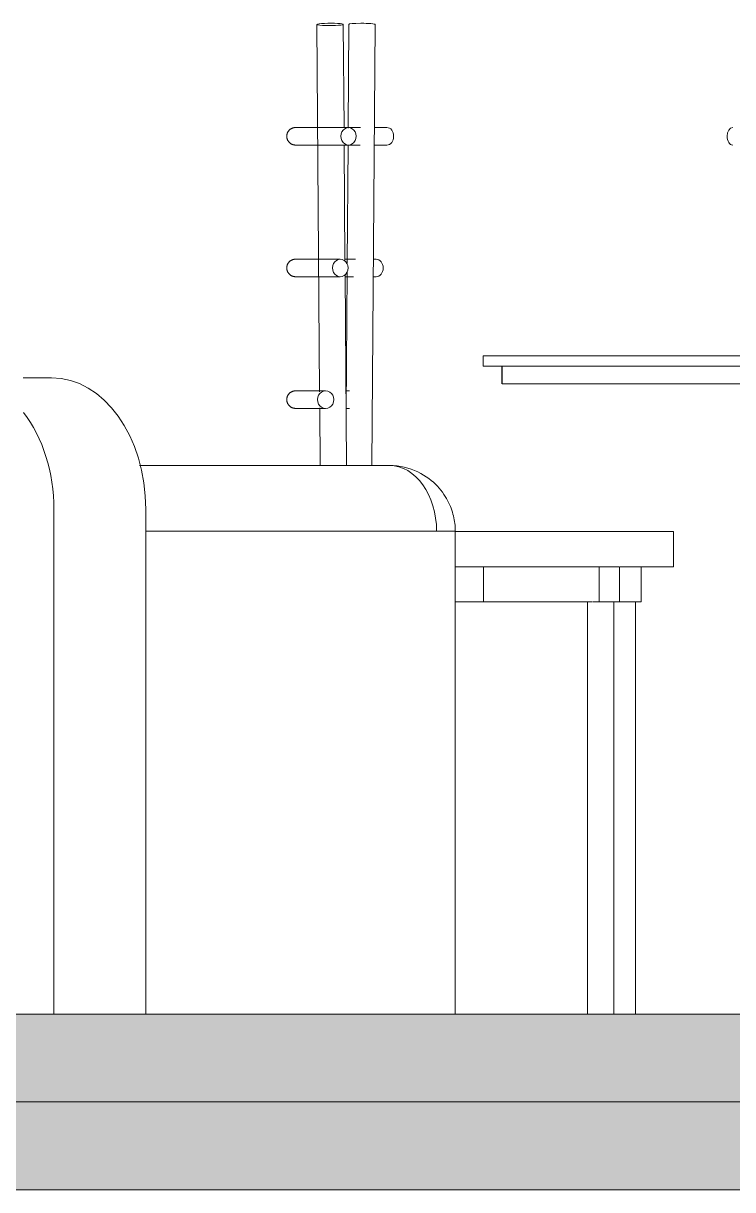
# Model space of a CAD drawing. Header units: millimetres. Extents: x -50556 to 48757, y -10837 to 15500.
# Drawn here: x -5778 to -4970, y -200 to 1129 of the extents above; entities that cross this region are included whole.
import ezdxf

# ---------------------------------------------------------------- set-up
doc = ezdxf.new("R2010")
doc.units = ezdxf.units.MM
for name, color, linetype, lineweight in [('A-FLOR-FNSH', 192, 'Continuous', 35), ('A-FLOR-MCUT', 51, 'Continuous', 9), ('A-FLOR-PATT', 8, 'Continuous', 35), ('A-GENM', 13, 'Continuous', 9), ('I-FURN-PNLS', 30, 'Continuous', 9)]:
    doc.layers.add(name, color=color, linetype=linetype, lineweight=lineweight)

# ---------------------------------------------------------------- blocks, each defined once
blk = doc.blocks.new('Table Dining 4 Seater-Circular - 1200 mm dia-V8-Section 3')
at = {"layer": 'I-FURN-PNLS'}
for p, q in [((-5443.7, 1127.2), (-5440.6, 708.7)), ((-5412.8, 1009.8), (-5413.7, 1127.5)), ((-5407.2, 1127.5), (-5408.1, 1009.3)), ((-5381, 625), (-5377.2, 1127.2)), ((-5411.7, 857.6), (-5412.7, 990.2)), ((-5408.2, 990.3), (-5409.3, 854.9)), ((-5379.3, 860), (-5376.1, 860)), ((-5410, 625), (-5411.6, 842.6)), ((-5409.3, 845.4), (-5410.5, 688.5)), ((-5376.1, 840), (-5379.4, 840)), ((-5254.4, 750), (-5254.4, 738)), ((-5254.4, 750), (-4914.6, 750)), ((-4913.5, 738), (-5254.4, 738)), ((-5232.8, 738), (-5232.8, 718)), ((-5232.6, 718), (-5232.6, 738)), ((-4911.1, 718), (-5232.6, 718)), ((-5232.6, 718), (-5232.6, 718)), ((-5440.5, 690.6), (-5440, 625)), ((-5286.2, 549.7), (-5270.6, 549.7)), ((-5270.6, 549.7), (-5037.3, 549.7)), ((-5037.2, 509.7), (-5037.2, 549.7)), ((-5270.6, 509.7), (-5286.2, 509.7)), ((-5125.6, 509.7), (-5270.6, 509.7)), ((-5254, 509.7), (-5254, 469.7)), ((-5125.7, 509.7), (-5122, 509.7)), ((-5122, 509.7), (-5099, 509.7)), ((-5122, 509.7), (-5122, 469.7)), ((-5099, 509.7), (-5099, 469.7)), ((-5037.3, 509.7), (-5098.1, 509.7)), ((-5074.2, 509.7), (-5074.2, 469.7)), ((-5254, 469.7), (-5286, 469.7)), ((-5131.9, 469.7), (-5254, 469.7)), ((-5135.4, 469.7), (-5135.4, 0)), ((-5134, 469.7), (-5130.4, 469.7)), ((-5122, 469.7), (-5129.5, 469.7)), ((-5110.7, 469.7), (-5122, 469.7)), ((-5099, 469.7), (-5110.7, 469.7)), ((-5105.4, 0), (-5105.4, 469.7)), ((-5074.2, 469.7), (-5099, 469.7)), ((-5080.6, 0), (-5080.6, 469.7))]:
    blk.add_line(p, q, dxfattribs=at)
at = {"layer": 'I-FURN-PNLS', "flags": 128}
for points in [[(-5478, 1000), (-5478, 1000.4), (-5478, 1000.8), (-5477.9, 1001.2), (-5477.9, 1001.6), (-5477.8, 1002), (-5477.7, 1002.4), (-5477.6, 1002.8), (-5477.5, 1003.1), (-5477.4, 1003.5), (-5477.2, 1003.9), (-5477, 1004.3), (-5476.9, 1004.6), (-5476.7, 1005), (-5476.5, 1005.3), (-5476.2, 1005.6), (-5476, 1006), (-5475.8, 1006.3), (-5475.5, 1006.6), (-5475.2, 1006.9), (-5475, 1007.2), (-5474.7, 1007.4), (-5474.4, 1007.7), (-5474.1, 1008), (-5473.7, 1008.2), (-5473.4, 1008.4), (-5473.1, 1008.6), (-5472.7, 1008.8), (-5472.4, 1009), (-5472, 1009.2), (-5471.6, 1009.3), (-5471.2, 1009.5), (-5470.9, 1009.6), (-5470.5, 1009.7), (-5470.1, 1009.8), (-5469.7, 1009.9), (-5469.3, 1009.9), (-5468.9, 1010), (-5468.5, 1010), (-5468.1, 1010), (-5468, 1010)], [(-5407.7, 1010), (-5416.4, 1010), (-5424.4, 1010), (-5431.8, 1010), (-5438.5, 1010), (-5444.6, 1010), (-5449.9, 1010), (-5454.6, 1010), (-5458.6, 1010), (-5461.9, 1010), (-5464.5, 1010), (-5466.4, 1010), (-5467.5, 1010), (-5468, 1010), (-5468, 1010)], [(-5468, 1010), (-5467.6, 1010), (-5466.6, 1010), (-5464.8, 1010), (-5462.3, 1010), (-5459.1, 1010), (-5455.2, 1010), (-5450.6, 1010), (-5445.3, 1010), (-5442.4, 1010)], [(-5412.9, 1010), (-5408.9, 1010), (-5399.7, 1010), (-5394, 1010)], [(-5378.1, 1010), (-5368.6, 1010), (-5363.9, 1010)], [(-5468, 990), (-5468.4, 990), (-5468.8, 990), (-5469.2, 990.1), (-5469.6, 990.1), (-5470, 990.2), (-5470.4, 990.3), (-5470.8, 990.4), (-5471.1, 990.5), (-5471.5, 990.6), (-5471.9, 990.8), (-5472.3, 991), (-5472.6, 991.1), (-5473, 991.3), (-5473.3, 991.5), (-5473.6, 991.7), (-5474, 992), (-5474.3, 992.2), (-5474.6, 992.5), (-5474.9, 992.8), (-5475.2, 993), (-5475.4, 993.3), (-5475.7, 993.6), (-5476, 993.9), (-5476.2, 994.3), (-5476.4, 994.6), (-5476.6, 994.9), (-5476.8, 995.3), (-5477, 995.6), (-5477.2, 996), (-5477.3, 996.4), (-5477.5, 996.8), (-5477.6, 997.1), (-5477.7, 997.5), (-5477.8, 997.9), (-5477.8, 998.3), (-5477.9, 998.7), (-5478, 999.1), (-5478, 999.5), (-5478, 999.9), (-5478, 1000)], [(-5442.9, 990), (-5448.5, 990), (-5453.4, 990), (-5457.6, 990), (-5461.1, 990), (-5463.8, 990), (-5465.9, 990), (-5467.3, 990), (-5467.9, 990), (-5468, 990)], [(-5468, 990), (-5467.6, 990), (-5466.6, 990), (-5464.8, 990), (-5462.3, 990), (-5459.1, 990), (-5455.2, 990), (-5450.6, 990), (-5445.3, 990), (-5439.3, 990), (-5432.7, 990), (-5425.4, 990), (-5417.5, 990), (-5408.9, 990), (-5407.7, 990)], [(-5394.5, 990), (-5395.7, 990), (-5405.2, 990), (-5412.8, 990)], [(-5363.9, 990), (-5375.1, 990), (-5378.3, 990)], [(-5478, 850), (-5478, 850.4), (-5478, 850.8), (-5477.9, 851.2), (-5477.9, 851.6), (-5477.8, 852), (-5477.7, 852.4), (-5477.6, 852.8), (-5477.5, 853.1), (-5477.4, 853.5), (-5477.2, 853.9), (-5477, 854.3), (-5476.9, 854.6), (-5476.7, 855), (-5476.5, 855.3), (-5476.2, 855.6), (-5476, 856), (-5475.8, 856.3), (-5475.5, 856.6), (-5475.2, 856.9), (-5475, 857.2), (-5474.7, 857.4), (-5474.4, 857.7), (-5474.1, 858), (-5473.7, 858.2), (-5473.4, 858.4), (-5473.1, 858.6), (-5472.7, 858.8), (-5472.4, 859), (-5472, 859.2), (-5471.6, 859.3), (-5471.2, 859.5), (-5470.9, 859.6), (-5470.5, 859.7), (-5470.1, 859.8), (-5469.7, 859.9), (-5469.3, 859.9), (-5468.9, 860), (-5468.5, 860), (-5468.1, 860), (-5468, 860)], [(-5417.1, 860), (-5425.1, 860), (-5432.4, 860), (-5439.1, 860), (-5445.1, 860), (-5450.4, 860), (-5455, 860), (-5458.9, 860), (-5462.2, 860), (-5464.7, 860), (-5466.5, 860), (-5467.6, 860), (-5468, 860)], [(-5468, 860), (-5467.6, 860), (-5466.6, 860), (-5464.8, 860), (-5462.3, 860), (-5459.1, 860), (-5455.2, 860), (-5450.6, 860), (-5445.3, 860), (-5441.5, 860)], [(-5411.8, 860), (-5408.9, 860), (-5399.7, 860)], [(-5468, 840), (-5468.4, 840), (-5468.8, 840), (-5469.2, 840.1), (-5469.6, 840.1), (-5470, 840.2), (-5470.4, 840.3), (-5470.8, 840.4), (-5471.1, 840.5), (-5471.5, 840.6), (-5471.9, 840.8), (-5472.3, 841), (-5472.6, 841.1), (-5473, 841.3), (-5473.3, 841.5), (-5473.6, 841.7), (-5474, 842), (-5474.3, 842.2), (-5474.6, 842.5), (-5474.9, 842.8), (-5475.2, 843), (-5475.4, 843.3), (-5475.7, 843.6), (-5476, 843.9), (-5476.2, 844.3), (-5476.4, 844.6), (-5476.6, 844.9), (-5476.8, 845.3), (-5477, 845.6), (-5477.2, 846), (-5477.3, 846.4), (-5477.5, 846.8), (-5477.6, 847.1), (-5477.7, 847.5), (-5477.8, 847.9), (-5477.8, 848.3), (-5477.9, 848.7), (-5478, 849.1), (-5478, 849.5), (-5478, 849.9), (-5478, 850)], [(-5441.3, 840), (-5443.5, 840), (-5449, 840), (-5453.8, 840), (-5457.9, 840), (-5461.3, 840), (-5464.1, 840), (-5466.1, 840), (-5467.4, 840), (-5468, 840), (-5468, 840)], [(-5468, 840), (-5467.6, 840), (-5466.6, 840), (-5464.8, 840), (-5462.3, 840), (-5459.1, 840), (-5455.2, 840), (-5450.6, 840), (-5445.3, 840), (-5439.3, 840), (-5432.7, 840), (-5425.4, 840), (-5417.5, 840), (-5417.1, 840)], [(-5402, 840), (-5406, 840), (-5411.6, 840)], [(-5478, 700), (-5478, 700.4), (-5478, 700.8), (-5477.9, 701.2), (-5477.9, 701.6), (-5477.8, 702), (-5477.7, 702.4), (-5477.6, 702.8), (-5477.5, 703.1), (-5477.4, 703.5), (-5477.2, 703.9), (-5477, 704.3), (-5476.9, 704.6), (-5476.7, 705), (-5476.5, 705.3), (-5476.2, 705.6), (-5476, 706), (-5475.8, 706.3), (-5475.5, 706.6), (-5475.2, 706.9), (-5475, 707.2), (-5474.7, 707.4), (-5474.4, 707.7), (-5474.1, 708), (-5473.7, 708.2), (-5473.4, 708.4), (-5473.1, 708.6), (-5472.7, 708.8), (-5472.4, 709), (-5472, 709.2), (-5471.6, 709.3), (-5471.2, 709.5), (-5470.9, 709.6), (-5470.5, 709.7), (-5470.1, 709.8), (-5469.7, 709.9), (-5469.3, 709.9), (-5468.9, 710), (-5468.5, 710), (-5468.1, 710), (-5468, 710)], [(-5433.7, 710), (-5440.2, 710), (-5446.1, 710), (-5451.3, 710), (-5455.8, 710), (-5459.6, 710), (-5462.7, 710), (-5465.1, 710), (-5466.8, 710), (-5467.7, 710), (-5468, 710)], [(-5468, 710), (-5467.6, 710), (-5466.6, 710), (-5464.8, 710), (-5462.3, 710), (-5459.1, 710), (-5455.2, 710), (-5450.6, 710), (-5445.3, 710), (-5440.4, 710)], [(-5410.7, 710), (-5408.9, 710), (-5406.4, 710)], [(-5468, 690), (-5468.4, 690), (-5468.8, 690), (-5469.2, 690.1), (-5469.6, 690.1), (-5470, 690.2), (-5470.4, 690.3), (-5470.8, 690.4), (-5471.1, 690.5), (-5471.5, 690.6), (-5471.9, 690.8), (-5472.3, 691), (-5472.6, 691.1), (-5473, 691.3), (-5473.3, 691.5), (-5473.6, 691.7), (-5474, 692), (-5474.3, 692.2), (-5474.6, 692.5), (-5474.9, 692.8), (-5475.2, 693), (-5475.4, 693.3), (-5475.7, 693.6), (-5476, 693.9), (-5476.2, 694.3), (-5476.4, 694.6), (-5476.6, 694.9), (-5476.8, 695.3), (-5477, 695.6), (-5477.2, 696), (-5477.3, 696.4), (-5477.5, 696.8), (-5477.6, 697.1), (-5477.7, 697.5), (-5477.8, 697.9), (-5477.8, 698.3), (-5477.9, 698.7), (-5478, 699.1), (-5478, 699.5), (-5478, 699.9), (-5478, 700)], [(-5440.2, 690), (-5444.5, 690), (-5449.9, 690), (-5454.6, 690), (-5458.6, 690), (-5461.9, 690), (-5464.5, 690), (-5466.4, 690), (-5467.5, 690), (-5468, 690), (-5468, 690)], [(-5468, 690), (-5467.6, 690), (-5466.6, 690), (-5464.8, 690), (-5462.3, 690), (-5459.1, 690), (-5455.2, 690), (-5450.6, 690), (-5445.3, 690), (-5439.3, 690), (-5433.7, 690)], [(-5406.4, 690), (-5407.7, 690), (-5410.5, 690)]]:
    blk.add_lwpolyline(points, dxfattribs=at)
at = {"layer": 'I-FURN-PNLS'}
for centre, major_axis, ratio, start_param, end_param in [((-5428.7, 1127.4), (15, 0.1), 0.086837, 1.484868, 4.626461), ((-5428.7, 1127.4), (15, 0.1), 0.086837, 4.626461, 7.768054), ((-5392.2, 1127.4), (-15, 0.1), 0.086837, 4.798317, 6.369113), ((-5392.2, 1127.4), (-15, 0.1), 0.086837, 3.141593, 4.798317), ((-5407.7, 1000), (0, 10), 0.865192, 4.712389, 7.853982), ((-5363.9, 1000), (0, 10), 0.767113, 4.712389, 6.283185), ((-4969.9, 1000), (0, 10), 0.641512, 0, 1.570796), ((-5407.7, 1000), (0, 10), 0.865192, 1.570796, 4.712389), ((-5363.9, 1000), (0, 10), 0.767113, 3.141593, 4.712389), ((-4969.9, 1000), (0, 10), 0.641512, 1.570796, 3.141593), ((-5417.1, 850), (0, 10), 0.886241, 4.712389, 7.853982), ((-5376.1, 850), (0, 10), 0.794365, 4.712389, 6.283185), ((-5417.1, 850), (0, 10), 0.886241, 1.570796, 4.712389), ((-5376.1, 850), (0, 10), 0.794365, 3.141593, 4.712389), ((-5433.7, 700), (0, 10), 0.923242, 4.712389, 7.853982), ((-5433.7, 700), (0, 10), 0.923242, 1.570796, 4.712389)]:
    blk.add_ellipse(centre, major_axis=major_axis, ratio=ratio, start_param=start_param, end_param=end_param, dxfattribs=at)
blk = doc.blocks.new('Sofa Three Seater - 1650 x 700 mm-V11-Section 3')
at = {"layer": 'A-GENM'}
for p, q in [((-5746.1, 725), (-5778.2, 725)), ((-5361, 625), (-5645.7, 625)), ((-5743.4, 0), (-5743.4, 575)), ((-5638.7, 575), (-5638.7, 0)), ((-5638.7, 550), (-5307.2, 550)), ((-5638.7, 0), (-5638.7, 550)), ((-5307.2, 550), (-5638.7, 550)), ((-5307.2, 550), (-5286, 550)), ((-5286, 550), (-5307.2, 550)), ((-5286, 0), (-5286, 550))]:
    blk.add_line(p, q, dxfattribs=at)
at = {"layer": 'A-GENM', "flags": 128}
blk.add_lwpolyline([(-5361, 625), (-5356.7, 624.9), (-5352.4, 624.5), (-5348.2, 623.9), (-5344.1, 623.1), (-5340, 622), (-5336.1, 620.8), (-5332.4, 619.3), (-5328.8, 617.7), (-5325.4, 616), (-5322.1, 614.1), (-5319, 612.2), (-5316.1, 610.1), (-5313.4, 608), (-5310.8, 605.8), (-5308.5, 603.6), (-5306.2, 601.3), (-5304.2, 599), (-5302.3, 596.7), (-5300.5, 594.4), (-5298.9, 592.1), (-5297.4, 589.8), (-5296, 587.5), (-5294.7, 585.2), (-5293.6, 582.9), (-5292.5, 580.7), (-5291.6, 578.4), (-5290.7, 576.2), (-5289.9, 574), (-5289.2, 571.8), (-5288.6, 569.6), (-5288, 567.5), (-5287.5, 565.3), (-5287.1, 563.2), (-5286.8, 561.1), (-5286.5, 559), (-5286.3, 556.9), (-5286.1, 554.8), (-5286, 552.7), (-5286, 550.6), (-5286, 550)], dxfattribs=at)
at = {"layer": 'A-GENM'}
for centre, major_axis, end_param in [((-5746.1, 575), (0, 150), 6.283185), ((-5850.8, 575), (0, 150), 5.537578), ((-5361, 550), (0, 75), 6.283185), ((-5361, 550), (0, 75), 6.283185)]:
    blk.add_ellipse(centre, major_axis=major_axis, ratio=0.716314, start_param=4.712389, end_param=end_param, dxfattribs=at)

msp = doc.modelspace()

# ---------------------------------------------------------------- hatches: boundary and pattern name
at = {"layer": 'A-FLOR-PATT', "lineweight": 9}
h = msp.add_hatch(dxfattribs=at)
h.set_pattern_fill('FP_2', color=256, style=0, pattern_type=2)
h.set_pattern_definition([(0, (-2925.9, 5575), (812.8, 203.2), [33.528, -576.072, 33.528, -576.072, -3251.2]), (0, (-2925.9, 5575), (812.8, 203.2), [-1219.2, 33.528, -1185.672, 33.528, -576.072, -1422.4]), (0, (-2925.9, 5575), (812.8, 203.2), [-3048, 33.528, -372.872, 33.528, -982.472]), (120, (-2621.1, 5676.6), (-582.3764, 602.30545), [33.528, -576.072, 33.528, -3827.272]), (120, (-2621.1, 5676.6), (-582.3764, 602.30545), [-643.128, -576.072, 33.528, -1185.672, -2032]), (120, (-2621.1, 5676.6), (-582.3764, 602.30545), [-2438.4, 33.528, -576.072, 33.528, -1388.872]), (120, (-2621.1, 5676.6), (-582.3764, 602.30545), [-3081.528, -372.872, 33.528, -982.472]), (240, (-2519.5, 6083), (-230.4236, -805.50545), [33.528, -576.072, 33.528, -576.072, -3251.2]), (240, (-2519.5, 6083), (-230.4236, -805.50545), [-1219.2, 33.528, -1185.672, 33.528, -576.072, -1422.4]), (240, (-2519.5, 6083), (-230.4236, -805.50545), [-3048, 33.528, -372.872, 33.528, -982.472])])
h.paths.add_polyline_path([(-50130.8, -100), (-29030.7, -100), (-29030.7, 0), (-50130.8, 0)], flags=0)
h.paths.add_polyline_path([(-24420.4, -100), (-1493.5, -100), (-1493.5, 0), (-25739.9, 0), (-25739.9, -100)], flags=0)
at = {"layer": 'A-FLOR-PATT'}
h = msp.add_hatch(color=256, dxfattribs=at)
h.paths.add_polyline_path([(-31033.9, -200), (-29030.7, -200), (-29030.7, -100), (-50130.8, -100), (-50130.8, -200), (-32687.3, -200)], flags=0)
h.paths.add_polyline_path([(-1493.5, -200), (-1493.5, -100), (-25739.9, -100), (-25739.9, -200), (-2099.6, -200)], flags=0)

# ---------------------------------------------------------------- linework, layer by layer
at = {"layer": 'A-FLOR-FNSH', "color": 1, "lineweight": 18}
msp.add_line((-1493.5, 0), (-25727.9, 0), dxfattribs=at)
at = {"layer": 'A-FLOR-MCUT'}
for p, q in [((-1493.5, -100), (-25739.9, -100)), ((-1493.5, -200), (-25739.9, -200))]:
    msp.add_line(p, q, dxfattribs=at)

# ---------------------------------------------------------------- block references
at = {"layer": 'A-GENM'}
msp.add_blockref('Sofa Three Seater - 1650 x 700 mm-V11-Section 3', (0, 0), dxfattribs=at)
at = {"layer": 'I-FURN-PNLS'}
msp.add_blockref('Table Dining 4 Seater-Circular - 1200 mm dia-V8-Section 3', (0, 0), dxfattribs=at)

doc.saveas('drawing.dxf')
